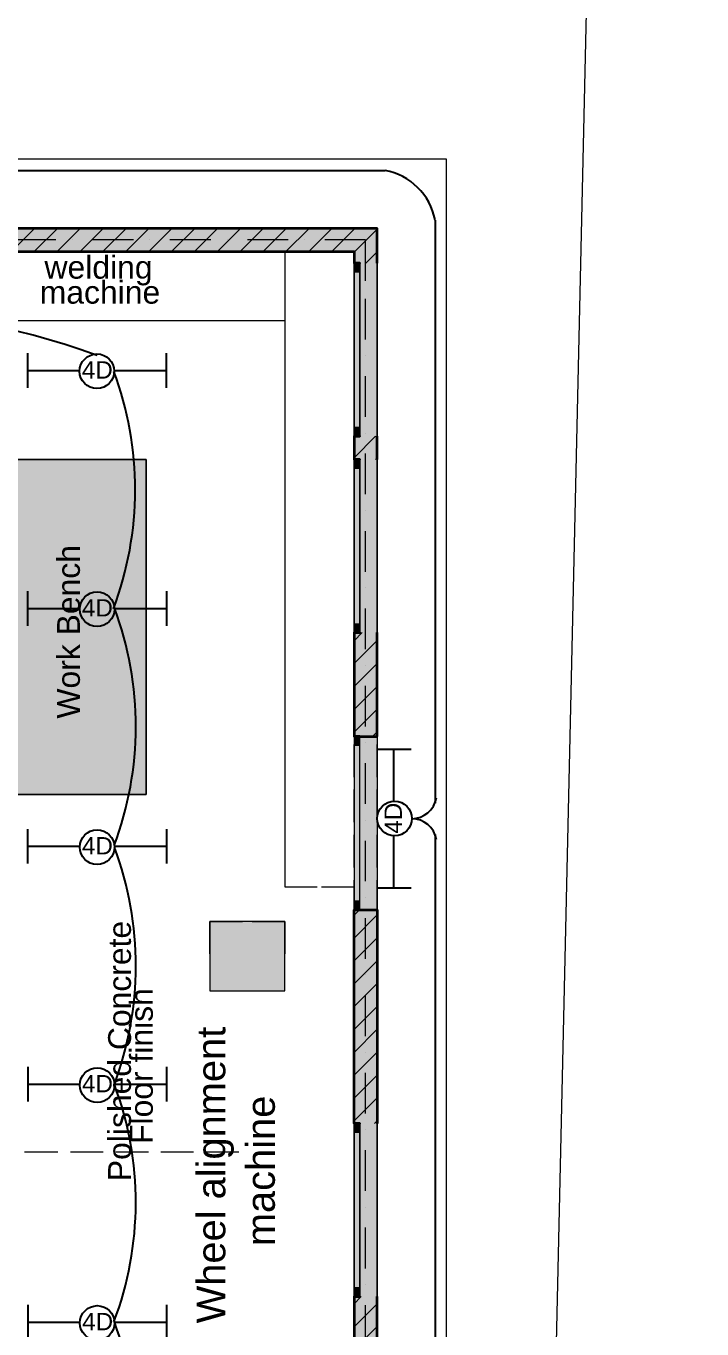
# Model space of a CAD drawing. Header units: millimetres. Extents: x -434067 to 834715, y -524312 to 693139.
# Drawn here: x 238045 to 243894, y 66005 to 77286 of the extents above; entities that cross this region are included whole.
import ezdxf

# ---------------------------------------------------------------- set-up
doc = ezdxf.new("R2010")
doc.units = ezdxf.units.MM
for name, color, linetype in [('Labels', 7, 'Continuous'), ('lights', 1, 'Continuous'), ('PDF_2D Drafting - General', 7, 'Continuous')]:
    doc.layers.add(name, color=color, linetype=linetype)
doc.layers.add('PDF_Structural - Bearing', color=7, linetype='Continuous', true_color=0xffffff)
doc.styles.add('PDF Arial-BoldMT', font='arial.ttf')
doc.styles.add('PDF ArialMT', font='arial.ttf')
doc.styles.get("Standard").update_dxf_attribs({"font": 'arial.ttf'})

# ---------------------------------------------------------------- blocks, each defined once
blk = doc.blocks.new('4security')
at = {"layer": 'lights'}
for p, q in [((-601, 157), (-601, -143)), ((600, 157), (600, -143)), ((-601, 7), (-150, 7)), ((150, 7), (600, 7))]:
    blk.add_line(p, q, dxfattribs=at)
blk.add_circle((0, 0), 150, dxfattribs=at)
at = {"layer": 'lights', "insert": (-131, 87), "char_height": 150, "attachment_point": 1}
blk.add_mtext_dynamic_manual_height_columns('4D', width=150, gutter_width=12.5, heights=[0], dxfattribs=at)
blk = doc.blocks.new('4sec')
at = {"layer": 'lights'}
blk.add_blockref('4security', (8, -3), dxfattribs=at)

msp = doc.modelspace()

# ---------------------------------------------------------------- hatches: boundary and pattern name
at = {"layer": 'PDF_Structural - Bearing', "transparency": 33554559}
for color, points in [(7, [(241083, 75534), (241083, 75234), (240933, 75234), (240883, 75234), (240883, 75334)]), (256, [(240883, 73734), (240883, 75234), (240933, 75234), (241083, 75234), (241083, 73734), (240933, 73734)]), (256, [(240883, 73734), (240883, 75234), (240933, 75234), (241083, 75234), (241083, 73734), (240933, 73734)]), (7, [(240883, 73534), (240883, 73734), (240933, 73734), (241083, 73734), (241083, 73534), (240933, 73534)]), (256, [(240883, 72034), (240883, 73534), (240933, 73534), (241083, 73534), (241083, 72034), (240933, 72034)]), (256, [(240883, 72034), (240883, 73534), (240933, 73534), (241083, 73534), (241083, 72034), (240933, 72034)]), (7, [(240883, 71134), (240883, 72034), (240933, 72034), (241083, 72034), (241083, 71134), (240933, 71134)]), (256, [(240883, 69634), (240883, 71134), (240933, 71134), (241083, 71134), (241083, 69634), (240933, 69634)]), (256, [(240883, 69634), (240883, 71134), (240933, 71134), (241083, 71134), (241083, 69634), (240933, 69634)]), (7, [(240883, 67785), (240883, 69634), (240933, 69634), (241083, 69634), (241083, 67785), (240933, 67785)]), (256, [(240883, 66285), (240883, 67785), (240933, 67785), (241083, 67785), (241083, 66285), (240933, 66285)]), (256, [(240883, 66285), (240883, 67785), (240933, 67785), (241083, 67785), (241083, 66285), (240933, 66285)]), (7, [(240883, 64285), (240883, 66285), (240933, 66285), (241083, 66285), (241083, 64285), (240933, 64285)])]:
    msp.add_hatch(color=color, dxfattribs=at).paths.add_polyline_path(points)

# ---------------------------------------------------------------- linework, layer by layer
at = {"layer": 'lights'}
for p, q in [((236137, 76036), (241152, 76036)), ((241584, 75607), (241584, 70559)), ((241584, 70287), (241584, 60350))]:
    msp.add_line(p, q, dxfattribs=at)
at = {"layer": 'lights', "color": 8, "lineweight": 15, "true_color": 0x7f7f7f}
msp.add_lwpolyline([(239885, 67535), (239603, 67535)], dxfattribs=at)
at = {"layer": 'lights'}
for centre, radius, start, end in [((241051, 75503), 543, 11.0737, 79.2952), ((236378, 68199), 6639, 69.9097, 109.7011), ((236070, 73274), 2919, 339.29, 20.5037), ((236076, 71223), 2919, 339.29, 20.5037), ((241382, 70641), 218, 270, 349.8754), ((241382, 70205), 218, 10.1246, 90), ((236076, 69151), 2919, 339.29, 20.5037), ((236075, 67099), 2919, 339.29, 20.5037), ((236075, 65043), 2919, 339.29, 20.5037)]:
    msp.add_arc(centre, radius, start, end, dxfattribs=at)
at = {"layer": 'PDF_2D Drafting - General', "color": 8, "lineweight": 15, "true_color": 0x7f7f7f}
for points in [[(142093, 41467), (142712, 123857), (243894, 121999), (242082, 41467)], [(240283, 75334), (240283, 69834), (240565, 69834)], [(240283, 74734), (237384, 74734), (237384, 75016)], [(240601, 69834), (240883, 69834)], [(239635, 69252), (239635, 69534), (239918, 69534)], [(240001, 69534), (240283, 69534), (240283, 69252)], [(239635, 69217), (239635, 68934), (239918, 68934)], [(240001, 68934), (240283, 68934), (240283, 69217)], [(238320, 67535), (238314, 67535), (238032, 67535)], [(238712, 67535), (238430, 67535)], [(239103, 67535), (238821, 67535)], [(239494, 67535), (239212, 67535)]]:
    msp.add_lwpolyline(points, dxfattribs=at)
for points in [[(239083, 73534), (237884, 73534), (237884, 70634), (239083, 70634)], [(239083, 70634), (237884, 70634), (237884, 73534), (239083, 73534)], [(240283, 69534), (239635, 69534), (239635, 68934), (240283, 68934)]]:
    msp.add_lwpolyline(points, close=True, dxfattribs=at)
at = {"layer": 'PDF_2D Drafting - General', "lineweight": 0, "transparency": 33554559}
for points in [[(239083, 70634), (237884, 70634), (239083, 73534), (237884, 73534)], [(240283, 68934), (239635, 68934), (240283, 69534), (239635, 69534)]]:
    msp.add_solid(points, dxfattribs=at)
at = {"layer": 'PDF_Structural - Bearing', "color": 123, "lineweight": 18, "true_color": 0x71cebe}
msp.add_lwpolyline([(227685, 69634), (227685, 61035), (228984, 61035), (228984, 54536), (241683, 54536), (241683, 76134), (228984, 76134), (228984, 69634)], close=True, dxfattribs=at)
at = {"layer": 'PDF_Structural - Bearing', "color": 7, "lineweight": 35}
for points in [[(241083, 75234), (241083, 75534), (230684, 75534), (230684, 74434)], [(230884, 74434), (230834, 74434), (230884, 74434), (230884, 75334), (240883, 75334), (240883, 75234), (240933, 75234), (240883, 75234)], [(240883, 73734), (240933, 73734), (240883, 73734), (240883, 73534), (240933, 73534), (240883, 73534)], [(241083, 73534), (241083, 73734)], [(240883, 72034), (240933, 72034), (240883, 72034), (240883, 71134), (240933, 71134)], [(241083, 71134), (241083, 72034)], [(240933, 71134), (240883, 71134), (240933, 71134), (241083, 71134)], [(240883, 67785), (240933, 67785), (240883, 67785), (240883, 69634), (240933, 69634), (241083, 69634), (241083, 67785)], [(240883, 69634), (240933, 69634)], [(240883, 69634), (240933, 69634)], [(240883, 66285), (240933, 66285), (240883, 66285), (240883, 64285), (240933, 64285), (240883, 64285)], [(241083, 64285), (241083, 66285)]]:
    msp.add_lwpolyline(points, dxfattribs=at)
at = {"layer": 'PDF_Structural - Bearing', "lineweight": 0}
for points in [[(238118, 75534), (237918, 75334)], [(238316, 75534), (238116, 75334)], [(238514, 75534), (238314, 75334)], [(238712, 75534), (238512, 75334)], [(238910, 75534), (238710, 75334)], [(239108, 75534), (238908, 75334)], [(239306, 75534), (239106, 75334)], [(239504, 75534), (239304, 75334)], [(239702, 75534), (239502, 75334)], [(239900, 75534), (239700, 75334)], [(240098, 75534), (239898, 75334)], [(240296, 75534), (240096, 75334)], [(240494, 75534), (240294, 75334)], [(240692, 75534), (240492, 75334)], [(240890, 75534), (240690, 75334)], [(241083, 75529), (240883, 75329)], [(241083, 75331), (240986, 75234)], [(241070, 73734), (240883, 73547)], [(241083, 73549), (241068, 73534)], [(240954, 72034), (240883, 71964)], [(241083, 71966), (240883, 71766)], [(241083, 71768), (240883, 71568)], [(241083, 71569), (240883, 71370)], [(241083, 71372), (240883, 71172)], [(241083, 71174), (241044, 71134)], [(240930, 69634), (240883, 69588)], [(241083, 69590), (240883, 69390)], [(241083, 69392), (240883, 69192)], [(241083, 69194), (240883, 68994)], [(241083, 68996), (240883, 68796)], [(241083, 68798), (240883, 68598)], [(241083, 68600), (240883, 68400)], [(241083, 68402), (240883, 68202)], [(241083, 68204), (240883, 68004)], [(241083, 68006), (240883, 67806)], [(241083, 67808), (241059, 67785)], [(240945, 66285), (240883, 66222)], [(241083, 66224), (240883, 66024)], [(241083, 66026), (240883, 65826)]]:
    msp.add_lwpolyline(points, dxfattribs=at)
at = {"layer": 'PDF_Structural - Bearing', "color": 132, "lineweight": 18, "true_color": 0x00bfbf}
for points in [[(238345, 75534), (238063, 75534)], [(238736, 75534), (238454, 75534)], [(239127, 75534), (238845, 75534)], [(239518, 75534), (239236, 75534)], [(239910, 75534), (239627, 75534)], [(240301, 75534), (240019, 75534)], [(240692, 75534), (240410, 75534)], [(241083, 75086), (241083, 75252), (241083, 75534), (240801, 75534)], [(238145, 75334), (237863, 75334)], [(238536, 75334), (238254, 75334)], [(238927, 75334), (238645, 75334)], [(239318, 75334), (239036, 75334)], [(239710, 75334), (239427, 75334)], [(240101, 75334), (239819, 75334)], [(240492, 75334), (240210, 75334)], [(240883, 75052), (240883, 75334), (240601, 75334)], [(240883, 74695), (240883, 74978)], [(241083, 74695), (241083, 74978)], [(240883, 74304), (240883, 74586)], [(241083, 74304), (241083, 74586)], [(240883, 73913), (240883, 74195)], [(241083, 73913), (241083, 74195)], [(240883, 73522), (240883, 73804)], [(241083, 73522), (241083, 73804)], [(240883, 73131), (240883, 73413)], [(241083, 73131), (241083, 73413)], [(240883, 72739), (240883, 73022)], [(241083, 72739), (241083, 73022)], [(240883, 72348), (240883, 72630)], [(241083, 72348), (241083, 72630)], [(240883, 71957), (240883, 72239)], [(241083, 71957), (241083, 72239)], [(240883, 71566), (240883, 71848)], [(241083, 71566), (241083, 71848)], [(240883, 71175), (240883, 71457)], [(241083, 71175), (241083, 71457)], [(240883, 70783), (240883, 71066)], [(241083, 70783), (241083, 71066)], [(240883, 70392), (240883, 70675)], [(241083, 70392), (241083, 70675)], [(240883, 70001), (240883, 70283)], [(241083, 70001), (241083, 70283)], [(240883, 69610), (240883, 69892)], [(241083, 69610), (241083, 69892)], [(240883, 69219), (240883, 69501)], [(241083, 69219), (241083, 69501)], [(240883, 68828), (240883, 69110)], [(241083, 68828), (241083, 69110)], [(240883, 68436), (240883, 68719)], [(241083, 68436), (241083, 68719)], [(240883, 68045), (240883, 68327)], [(241083, 68045), (241083, 68327)], [(240883, 67654), (240883, 67936)], [(241083, 67654), (241083, 67936)], [(240883, 67263), (240883, 67545)], [(241083, 67263), (241083, 67545)], [(240883, 66872), (240883, 67154)], [(241083, 66872), (241083, 67154)], [(240883, 66481), (240883, 66763)], [(241083, 66481), (241083, 66763)], [(240883, 66089), (240883, 66372)], [(241083, 66089), (241083, 66372)]]:
    msp.add_lwpolyline(points, dxfattribs=at)
at = {"layer": 'PDF_Structural - Bearing', "color": 123, "lineweight": 20, "true_color": 0x71cebe}
for points in [[(238302, 75434), (237950, 75434)], [(238443, 75434), (238443, 75434)], [(238973, 75434), (238620, 75434)], [(239114, 75434), (239114, 75434)], [(239643, 75434), (239290, 75434)], [(239784, 75434), (239784, 75434)], [(240313, 75434), (239960, 75434)], [(240454, 75434), (240454, 75434)], [(240983, 75081), (240983, 75434), (240630, 75434)], [(240983, 74572), (240983, 74925)], [(240983, 74431), (240983, 74431)], [(240983, 73902), (240983, 74255)], [(240983, 73761), (240983, 73761)], [(240983, 73232), (240983, 73585)], [(240983, 73091), (240983, 73091)], [(240983, 72562), (240983, 72914)], [(240983, 72421), (240983, 72421)], [(240983, 71892), (240983, 72244)], [(240983, 71750), (240983, 71750)], [(240983, 71221), (240983, 71574)], [(240983, 71080), (240983, 71080)], [(240983, 70551), (240983, 70904)], [(240983, 70410), (240983, 70410)], [(240983, 69881), (240983, 70233)], [(240983, 69740), (240983, 69740)], [(240983, 69211), (240983, 69563)], [(240983, 69070), (240983, 69070)], [(240983, 68540), (240983, 68893)], [(240983, 68399), (240983, 68399)], [(240983, 67870), (240983, 68223)], [(240983, 67729), (240983, 67729)], [(240983, 67200), (240983, 67553)], [(240983, 67059), (240983, 67059)], [(240983, 66530), (240983, 66883)], [(240983, 66389), (240983, 66389)], [(240983, 65860), (240983, 66212)]]:
    msp.add_lwpolyline(points, dxfattribs=at)
at = {"layer": 'PDF_Structural - Bearing', "color": 30, "lineweight": 18, "true_color": 0xff6600}
for points in [[(240883, 73734), (240883, 75234)], [(240883, 73809), (240883, 75159)], [(240933, 75159), (240933, 73809)], [(241083, 73734), (241083, 75234)], [(240883, 72034), (240883, 73534)], [(240883, 72109), (240883, 73459)], [(240933, 73459), (240933, 72109)], [(241083, 72034), (241083, 73534)], [(240883, 66285), (240883, 67785)], [(240883, 66360), (240883, 67710)], [(240933, 67710), (240933, 66360)], [(241083, 66285), (241083, 67785)]]:
    msp.add_lwpolyline(points, close=True, dxfattribs=at)
at = {"layer": 'PDF_Structural - Bearing', "color": 30, "lineweight": 20, "true_color": 0xff6600}
for points in [[(240933, 75234), (240933, 75159), (240883, 75159), (240883, 75234), (240883, 75159), (240933, 75159)], [(240883, 73734), (240883, 73809), (240933, 73809), (240933, 73734), (240933, 73809), (240883, 73809)], [(240933, 73534), (240933, 73459), (240883, 73459), (240883, 73534), (240883, 73459), (240933, 73459)], [(240883, 72034), (240883, 72109), (240933, 72109), (240933, 72034), (240933, 72109), (240883, 72109)], [(240933, 67785), (240933, 67710), (240883, 67710), (240883, 67785), (240883, 67710), (240933, 67710)], [(240883, 66285), (240883, 66360), (240933, 66360), (240933, 66285), (240933, 66360), (240883, 66360)]]:
    msp.add_lwpolyline(points, close=True, dxfattribs=at)
at = {"layer": 'PDF_Structural - Bearing', "color": 30, "lineweight": 18, "true_color": 0xff6600}
for points in [[(240883, 71134), (240883, 69634)], [(240883, 71134), (240883, 69634)], [(241083, 71134), (241083, 69634)], [(241083, 71134), (241083, 69634)], [(240883, 71059), (240883, 69709)], [(240883, 71059), (240883, 69709)], [(240933, 69709), (240933, 71059)], [(240933, 69709), (240933, 71059)]]:
    msp.add_lwpolyline(points, dxfattribs=at)
at = {"layer": 'PDF_Structural - Bearing', "color": 30, "lineweight": 20, "true_color": 0xff6600}
for points in [[(240883, 71134), (240883, 71059), (240933, 71059), (240933, 71134)], [(240883, 71134), (240883, 71059), (240933, 71059), (240933, 71134)], [(240933, 69634), (240933, 69709), (240883, 69709), (240883, 69634)], [(240933, 69634), (240933, 69709), (240883, 69709), (240883, 69634)]]:
    msp.add_lwpolyline(points, dxfattribs=at)
at = {"layer": 'PDF_Structural - Bearing', "color": 7, "lineweight": 0, "transparency": 33554559}
msp.add_solid([(241083, 75534), (240883, 75334), (230684, 75534), (230884, 75334)], dxfattribs=at)
at = {"layer": 'PDF_Structural - Bearing', "lineweight": 0, "transparency": 33554559}
for points in [[(240883, 75234), (240883, 75159), (240933, 75234), (240933, 75159)], [(240883, 75234), (240883, 75159), (240933, 75234), (240933, 75159)], [(240883, 75159), (240883, 73809), (240933, 75159), (240933, 73809)], [(240883, 75159), (240883, 73809), (240933, 75159), (240933, 73809)], [(240933, 73734), (240933, 73809), (240883, 73734), (240883, 73809)], [(240933, 73734), (240933, 73809), (240883, 73734), (240883, 73809)], [(240883, 73534), (240883, 73459), (240933, 73534), (240933, 73459)], [(240883, 73534), (240883, 73459), (240933, 73534), (240933, 73459)], [(240883, 73459), (240883, 72109), (240933, 73459), (240933, 72109)], [(240883, 73459), (240883, 72109), (240933, 73459), (240933, 72109)], [(240933, 72034), (240933, 72109), (240883, 72034), (240883, 72109)], [(240933, 72034), (240933, 72109), (240883, 72034), (240883, 72109)], [(240883, 71134), (240883, 71059), (240933, 71134), (240933, 71059)], [(240883, 71134), (240883, 71059), (240933, 71134), (240933, 71059)], [(240883, 71059), (240883, 69709), (240933, 71059), (240933, 69709)], [(240883, 71059), (240883, 69709), (240933, 71059), (240933, 69709)], [(240933, 69634), (240933, 69709), (240883, 69634), (240883, 69709)], [(240933, 69634), (240933, 69709), (240883, 69634), (240883, 69709)], [(240883, 67785), (240883, 67710), (240933, 67785), (240933, 67710)], [(240883, 67785), (240883, 67710), (240933, 67785), (240933, 67710)], [(240883, 67710), (240883, 66360), (240933, 67710), (240933, 66360)], [(240883, 67710), (240883, 66360), (240933, 67710), (240933, 66360)], [(240933, 66285), (240933, 66360), (240883, 66285), (240883, 66360)], [(240933, 66285), (240933, 66360), (240883, 66285), (240883, 66360)]]:
    msp.add_solid(points, dxfattribs=at)

# ---------------------------------------------------------------- block references
at = {"layer": 'lights'}
for p in [(238650, 74300), (238651, 72240), (238651, 70180), (238652, 68120), (238653, 66060)]:
    msp.add_blockref('4sec', p, dxfattribs=at)
at = {"layer": 'lights', "rotation": 90}
msp.add_blockref('4sec', (241231, 70417), dxfattribs=at)

# ---------------------------------------------------------------- texts
at = {"layer": 'Labels', "color": 7, "char_height": 197.5, "attachment_point": 4, "style": 'PDF ArialMT'}
for s, insert in [('welding', (238204, 75168)), ('machine', (238163, 74980))]:
    msp.add_mtext(s, dxfattribs=dict(at, insert=insert))
at = {"layer": 'Labels', "color": 7, "attachment_point": 4, "rotation": 90}
for s, insert, char_height, style in [('Work Bench', (238413, 71290), 197.5, 'PDF ArialMT'), ('Polished Concrete', (238855, 67285), 197.46, 'PDF ArialMT'), ('Floor finish', (239044, 67607), 197.46, 'PDF ArialMT'), ('Wheel alignment', (239683, 66054), 246.83, 'PDF Arial-BoldMT'), ('machine', (240076, 66722), 246.8, 'PDF Arial-BoldMT')]:
    msp.add_mtext(s, dxfattribs=dict(at, insert=insert, char_height=char_height, style=style))

doc.saveas('drawing.dxf')
